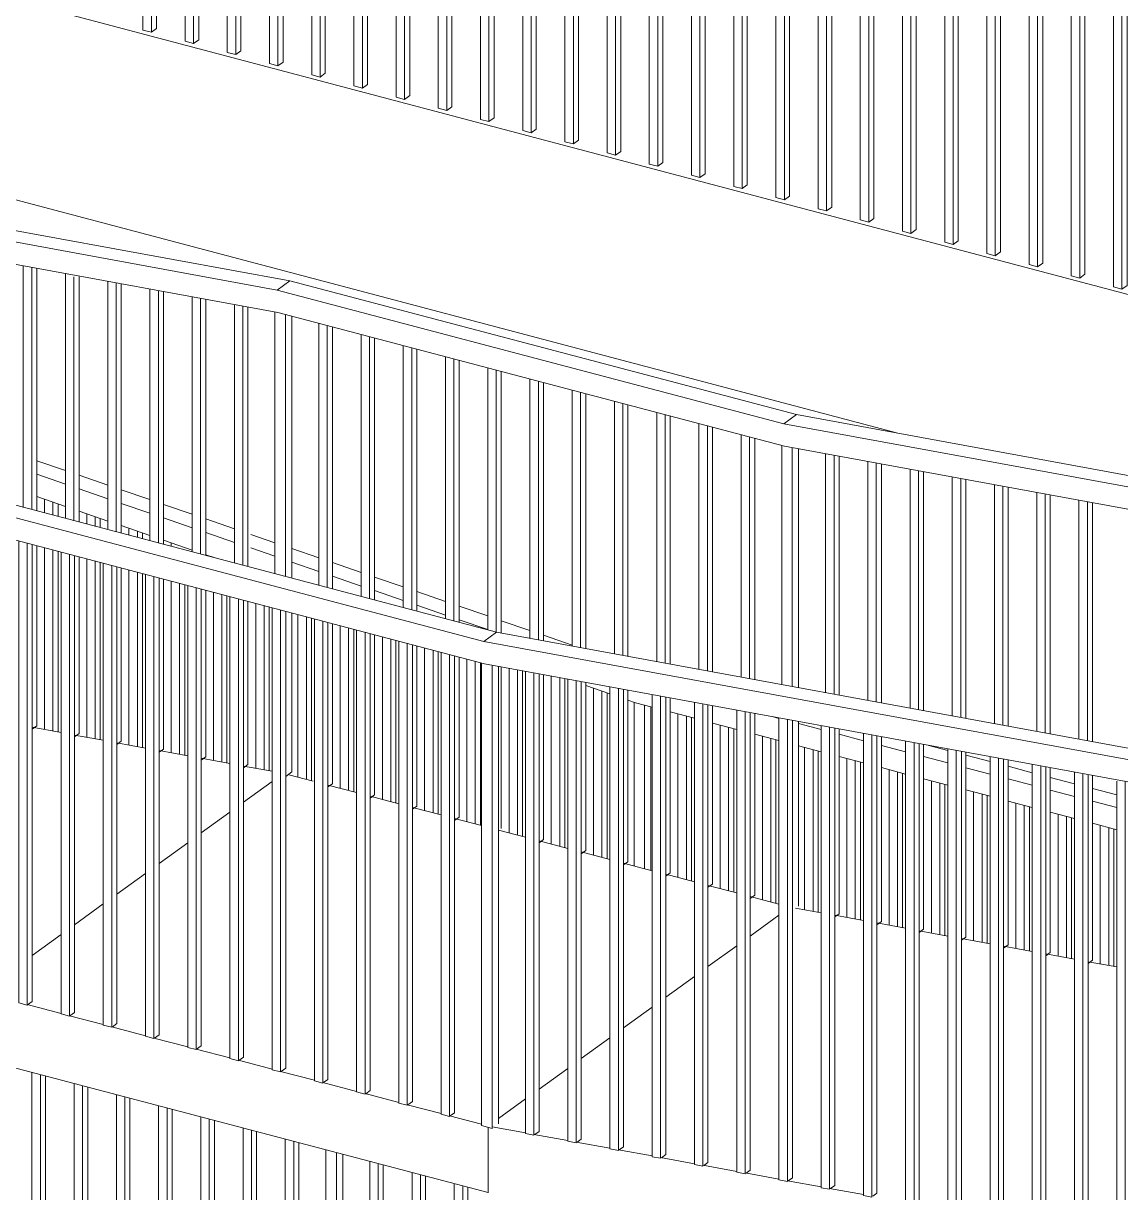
# Model space of a CAD drawing. Header units: metres. Extents: x 40 to 358, y -13 to 19.
# Drawn here: x 75.539 to 77.764, y -0.809 to 1.562 of the extents above; entities that cross this region are included whole.
import ezdxf

# ---------------------------------------------------------------- set-up
doc = ezdxf.new("R2010")
doc.units = ezdxf.units.M
for name, color, linetype, lineweight in [('A-BRND', 11, 'Continuous', 5), ('A-PISO', 51, 'Continuous', 9), ('A-PISO-RAMP', 51, 'Continuous', 5)]:
    doc.layers.add(name, color=color, linetype=linetype, lineweight=lineweight)

# ---------------------------------------------------------------- blocks, each defined once
blk = doc.blocks.new('Railing - 20-V79-Axonometria')
at = {"layer": 'A-BRND'}
for p, q in [((65.7714, 4.1982), (65.7714, 5.1348)), ((65.7885, 5.1302), (65.7885, 4.1937)), ((65.7989, 4.2012), (65.7989, 5.1275)), ((65.7714, 4.1982), (65.7885, 4.1937)), ((65.7885, 4.1937), (65.7989, 4.2012))]:
    blk.add_line(p, q, dxfattribs=at)
blk = doc.blocks.new('Railing - Railing-1126174-Axonometria')
for p in [(10.0103, -2.6497), (10.0959, -2.6723), (10.1814, -2.695), (10.267, -2.7176), (10.3526, -2.7403), (10.4381, -2.7629), (10.5237, -2.7856), (10.6092, -2.8082), (10.6948, -2.8308), (10.7804, -2.8535), (10.8659, -2.8761), (10.9515, -2.8988), (11.037, -2.9214), (11.1226, -2.9441), (11.2081, -2.9667), (11.2937, -2.9894), (11.3793, -3.012), (11.4648, -3.0347), (11.5504, -3.0573), (11.6359, -3.08), (11.7215, -3.1026), (11.8071, -3.1253), (11.8926, -3.1479), (11.9782, -3.1705)]:
    blk.add_blockref('Railing - 20-V79-Axonometria', p)
blk = doc.blocks.new('Ramp - Ramp-1224626-Axonometria')
at = {"layer": 'A-PISO-RAMP'}
for p, q in [((75.6156, 0.1242), (75.5574, 0.1348)), ((75.7012, 0.1085), (75.643, 0.1191)), ((75.7868, 0.0928), (75.7287, 0.1034)), ((75.8724, 0.077), (75.8143, 0.0877)), ((75.9581, 0.0613), (75.8999, 0.072)), ((76.0437, 0.0456), (75.9855, 0.0563)), ((75.9855, -0.0172), (76.0437, 0.0249)), ((76.0437, 0.0249), (75.9855, -0.0172)), ((76.1271, 0.0254), (76.0772, 0.0386)), ((76.2149, 0.0023), (76.1568, 0.0176)), ((76.3006, -0.0203), (76.2424, -0.005)), ((75.8999, -0.0793), (75.9581, -0.0372)), ((75.9581, -0.0372), (75.8999, -0.0793)), ((76.3862, -0.0429), (76.328, -0.0276)), ((76.4684, -0.0646), (76.4136, -0.0502)), ((76.5574, -0.0881), (76.5027, -0.0737)), ((75.8143, -0.1414), (75.8724, -0.0992)), ((75.8724, -0.0992), (75.8143, -0.1414)), ((76.6431, -0.1107), (76.5849, -0.0954)), ((76.7287, -0.1333), (76.6705, -0.118)), ((76.8143, -0.1559), (76.7561, -0.1406)), ((75.7287, -0.2035), (75.7868, -0.1613)), ((75.7868, -0.1613), (75.7287, -0.2035)), ((76.8999, -0.1785), (76.8418, -0.1632)), ((76.9856, -0.2011), (76.9274, -0.1858)), ((77.0712, -0.2237), (77.013, -0.2084)), ((75.643, -0.2656), (75.7012, -0.2234)), ((75.7012, -0.2234), (75.643, -0.2656)), ((77.1568, -0.2413), (77.1047, -0.2317)), ((77.013, -0.2884), (77.0712, -0.2462)), ((77.0712, -0.2462), (77.013, -0.2884)), ((77.2424, -0.257), (77.1843, -0.2463)), ((77.3281, -0.2727), (77.2699, -0.262)), ((77.4137, -0.2884), (77.3555, -0.2777)), ((75.5574, -0.3277), (75.6156, -0.2855)), ((75.6156, -0.2855), (75.5574, -0.3277)), ((77.4993, -0.3041), (77.4411, -0.2934)), ((76.9274, -0.3505), (76.9856, -0.3083)), ((76.9856, -0.3083), (76.9274, -0.3505)), ((77.5849, -0.3198), (77.5268, -0.3091)), ((77.6706, -0.3355), (77.6124, -0.3248)), ((77.7562, -0.3512), (77.698, -0.3405)), ((76.8418, -0.4126), (76.8999, -0.3704)), ((76.8999, -0.3704), (76.8418, -0.4126)), ((75.5471, -0.4275), (75.6156, -0.4456)), ((75.6327, -0.4501), (75.7012, -0.4681)), ((76.7561, -0.4747), (76.8143, -0.4325)), ((76.8143, -0.4325), (76.7561, -0.4747)), ((75.7183, -0.4726), (75.7868, -0.4907)), ((75.8039, -0.4952), (75.8724, -0.5132)), ((76.6705, -0.5368), (76.7287, -0.4946)), ((76.7287, -0.4946), (76.6705, -0.5368)), ((75.8896, -0.5177), (75.9581, -0.5357)), ((76.4818, -0.8085), (75.4536, -0.5378)), ((75.9752, -0.5402), (76.0437, -0.5583)), ((76.0608, -0.5628), (76.1293, -0.5808)), ((76.5849, -0.5989), (76.6431, -0.5567)), ((76.6431, -0.5567), (76.5849, -0.5989)), ((76.1464, -0.5853), (76.2149, -0.6034)), ((76.2321, -0.6079), (76.3006, -0.6259)), ((76.3177, -0.6304), (76.3862, -0.6484)), ((76.5027, -0.6585), (76.5574, -0.6188)), ((76.5574, -0.6188), (76.5027, -0.6585)), ((76.4033, -0.6529), (76.4684, -0.6701)), ((76.4818, -0.6763), (76.4818, -0.8085)), ((76.4818, -0.8089), (76.4818, -0.6763)), ((76.4898, -0.6751), (76.5574, -0.6874)), ((76.5746, -0.6906), (76.6431, -0.7031)), ((76.6602, -0.7062), (76.7287, -0.7188)), ((76.7458, -0.7219), (76.8143, -0.7344)), ((76.8314, -0.7375), (76.8999, -0.7501)), ((76.9171, -0.7532), (76.9856, -0.7657)), ((77.0027, -0.7689), (77.0712, -0.7814)), ((77.0883, -0.7845), (77.1568, -0.797)), ((77.1739, -0.8002), (77.2424, -0.8127))]:
    blk.add_line(p, q, dxfattribs=at)
blk = doc.blocks.new('Railing - 20-V230-Axonometria')
at = {"layer": 'A-BRND'}
for p, q in [((77.7228, -0.3451), (77.7228, -0.0641)), ((77.7399, -0.3482), (77.7399, -0.0686)), ((77.7502, -0.3501), (77.7502, -0.0713))]:
    blk.add_line(p, q, dxfattribs=at)
blk = doc.blocks.new('Railing - 20-V231-Axonometria')
at = {"layer": 'A-BRND'}
for p, q in [((77.6371, -0.3294), (77.6371, -0.0415)), ((77.6543, -0.3325), (77.6543, -0.046)), ((77.6646, -0.3344), (77.6646, -0.0487))]:
    blk.add_line(p, q, dxfattribs=at)
blk = doc.blocks.new('Railing - 20-V232-Axonometria')
at = {"layer": 'A-BRND'}
for p, q in [((77.5515, -0.3137), (77.5515, -0.0189)), ((77.5686, -0.3168), (77.5686, -0.0234)), ((77.579, -0.3187), (77.579, -0.0261))]:
    blk.add_line(p, q, dxfattribs=at)
blk = doc.blocks.new('Railing - 20-V233-Axonometria')
at = {"layer": 'A-BRND'}
for p, q in [((77.4659, -0.298), (77.4659, 0.0037)), ((77.483, -0.3011), (77.483, -0.0008)), ((77.4934, -0.303), (77.4934, -0.0035))]:
    blk.add_line(p, q, dxfattribs=at)
blk = doc.blocks.new('Railing - 20-V234-Axonometria')
at = {"layer": 'A-BRND'}
for p, q in [((77.3803, -0.2823), (77.3803, 0.0254)), ((77.3974, -0.2854), (77.3974, 0.0218)), ((77.4077, -0.2873), (77.4077, 0.0191))]:
    blk.add_line(p, q, dxfattribs=at)
blk = doc.blocks.new('Railing - 20-V235-Axonometria')
at = {"layer": 'A-BRND'}
for p, q in [((77.2946, -0.2665), (77.2946, 0.0489)), ((77.3118, -0.2697), (77.3118, 0.0444)), ((77.3221, -0.2716), (77.3221, 0.0417))]:
    blk.add_line(p, q, dxfattribs=at)
blk = doc.blocks.new('Railing - 20-V236-Axonometria')
at = {"layer": 'A-BRND'}
for p, q in [((77.209, -0.2508), (77.209, 0.0715)), ((77.2261, -0.254), (77.2261, 0.067)), ((77.2365, -0.2559), (77.2365, 0.0643))]:
    blk.add_line(p, q, dxfattribs=at)
blk = doc.blocks.new('Railing - 20-V237-Axonometria')
at = {"layer": 'A-BRND'}
for p, q in [((77.1234, -0.2351), (77.1234, 0.0941)), ((77.1405, -0.2383), (77.1405, 0.0896)), ((77.1509, -0.2402), (77.1509, 0.0869))]:
    blk.add_line(p, q, dxfattribs=at)
blk = doc.blocks.new('Railing - 20-V238-Axonometria')
at = {"layer": 'A-BRND'}
for p, q in [((77.0378, -0.2149), (77.0378, 0.1167)), ((77.0549, -0.2194), (77.0549, 0.1122)), ((77.0652, -0.2221), (77.0652, 0.1095))]:
    blk.add_line(p, q, dxfattribs=at)
blk = doc.blocks.new('Railing - 20-V239-Axonometria')
at = {"layer": 'A-BRND'}
for p, q in [((76.9521, -0.1923), (76.9521, 0.1393)), ((76.9693, -0.1968), (76.9693, 0.1348)), ((76.9796, -0.1995), (76.9796, 0.1321))]:
    blk.add_line(p, q, dxfattribs=at)
blk = doc.blocks.new('Railing - 20-V240-Axonometria')
at = {"layer": 'A-BRND'}
for p, q in [((76.8665, -0.1697), (76.8665, 0.1619)), ((76.8836, -0.1742), (76.8836, 0.1574)), ((76.894, -0.1769), (76.894, 0.1547))]:
    blk.add_line(p, q, dxfattribs=at)
blk = doc.blocks.new('Railing - 20-V241-Axonometria')
at = {"layer": 'A-BRND'}
for p, q in [((76.6953, -0.1245), (76.6953, 0.2139)), ((76.7124, -0.129), (76.7124, 0.208)), ((76.7227, -0.1317), (76.7227, 0.2045))]:
    blk.add_line(p, q, dxfattribs=at)
blk = doc.blocks.new('Railing - 20-V242-Axonometria')
at = {"layer": 'A-BRND'}
for p, q in [((76.6096, -0.1019), (76.6096, 0.2386)), ((76.6268, -0.1064), (76.6268, 0.2355)), ((76.6371, -0.1091), (76.6371, 0.2336))]:
    blk.add_line(p, q, dxfattribs=at)
blk = doc.blocks.new('Railing - 20-V243-Axonometria')
at = {"layer": 'A-BRND'}
for p, q in [((76.524, -0.0793), (76.524, 0.2543)), ((76.5411, -0.0838), (76.5411, 0.2512)), ((76.5515, -0.0866), (76.5515, 0.2493))]:
    blk.add_line(p, q, dxfattribs=at)
blk = doc.blocks.new('Railing - 20-V244-Axonometria')
at = {"layer": 'A-BRND'}
for p, q in [((76.4384, -0.0567), (76.4384, 0.2729)), ((76.4555, -0.0612), (76.4555, 0.2684)), ((76.4659, -0.064), (76.4659, 0.2657))]:
    blk.add_line(p, q, dxfattribs=at)
blk = doc.blocks.new('Railing - 20-V245-Axonometria')
at = {"layer": 'A-BRND'}
for p, q in [((76.3528, -0.0341), (76.3528, 0.2955)), ((76.3699, -0.0386), (76.3699, 0.291)), ((76.3802, -0.0414), (76.3802, 0.2883))]:
    blk.add_line(p, q, dxfattribs=at)
blk = doc.blocks.new('Railing - 20-V246-Axonometria')
at = {"layer": 'A-BRND'}
for p, q in [((76.2671, -0.0115), (76.2671, 0.3181)), ((76.2843, -0.016), (76.2843, 0.3136)), ((76.2946, -0.0188), (76.2946, 0.3109))]:
    blk.add_line(p, q, dxfattribs=at)
blk = doc.blocks.new('Railing - 20-V247-Axonometria')
at = {"layer": 'A-BRND'}
for p, q in [((76.1815, 0.0111), (76.1815, 0.3407)), ((76.1986, 0.0066), (76.1986, 0.3362)), ((76.209, 0.0038), (76.209, 0.3335))]:
    blk.add_line(p, q, dxfattribs=at)
blk = doc.blocks.new('Railing - 20-V248-Axonometria')
at = {"layer": 'A-BRND'}
for p, q in [((76.0959, 0.0337), (76.0959, 0.3633)), ((76.113, 0.0292), (76.113, 0.3588)), ((76.1234, 0.0264), (76.1234, 0.3561))]:
    blk.add_line(p, q, dxfattribs=at)
blk = doc.blocks.new('Railing - 20-V249-Axonometria')
at = {"layer": 'A-BRND'}
for p, q in [((76.0103, 0.0518), (76.0103, 0.3859)), ((76.0274, 0.0486), (76.0274, 0.3814)), ((76.0377, 0.0467), (76.0377, 0.3787))]:
    blk.add_line(p, q, dxfattribs=at)
blk = doc.blocks.new('Railing - 20-V250-Axonometria')
at = {"layer": 'A-BRND'}
for p, q in [((75.9246, 0.0675), (75.9246, 0.4085)), ((75.9418, 0.0643), (75.9418, 0.404)), ((75.9521, 0.0624), (75.9521, 0.4013))]:
    blk.add_line(p, q, dxfattribs=at)
blk = doc.blocks.new('Railing - 20-V251-Axonometria')
at = {"layer": 'A-BRND'}
for p, q in [((75.839, 0.5016), (75.839, 0.5088)), ((75.839, 0.0832), (75.839, 0.4311)), ((75.8561, 0.08), (75.8561, 0.4266)), ((75.8665, 0.0781), (75.8665, 0.4239))]:
    blk.add_line(p, q, dxfattribs=at)
blk = doc.blocks.new('Railing - 20-V252-Axonometria')
at = {"layer": 'A-BRND'}
for p, q in [((75.7534, 0.5242), (75.7534, 0.537)), ((75.7705, 0.5197), (75.7705, 0.5324)), ((75.7809, 0.517), (75.7809, 0.5288)), ((75.7534, 0.0989), (75.7534, 0.4537)), ((75.7705, 0.0957), (75.7705, 0.4492)), ((75.7809, 0.0939), (75.7809, 0.4465))]:
    blk.add_line(p, q, dxfattribs=at)
blk = doc.blocks.new('Railing - 20-V253-Axonometria')
at = {"layer": 'A-BRND'}
for p, q in [((75.6678, 0.5468), (75.6678, 0.5678)), ((75.6849, 0.5423), (75.6849, 0.5619)), ((75.6952, 0.5396), (75.6952, 0.5583)), ((75.6678, 0.1146), (75.6678, 0.4763)), ((75.6849, 0.1115), (75.6849, 0.4718)), ((75.6952, 0.1096), (75.6952, 0.4691))]:
    blk.add_line(p, q, dxfattribs=at)
blk = doc.blocks.new('Railing - 20-V254-Axonometria')
at = {"layer": 'A-BRND'}
for p, q in [((75.5821, 0.5694), (75.5821, 0.5973)), ((75.5993, 0.5649), (75.5993, 0.5914)), ((75.6096, 0.5622), (75.6096, 0.5878)), ((75.5821, 0.1303), (75.5821, 0.4989)), ((75.5993, 0.1272), (75.5993, 0.4944)), ((75.6096, 0.1253), (75.6096, 0.4917))]:
    blk.add_line(p, q, dxfattribs=at)
blk = doc.blocks.new('Railing - 20-V389-Axonometria')
at = {"layer": 'A-BRND'}
for p, q in [((75.5299, -0.4238), (75.5299, 0.5127)), ((75.5471, 0.5082), (75.5471, -0.4284)), ((75.5574, -0.4209), (75.5574, 0.5054)), ((75.5299, -0.4238), (75.5471, -0.4284)), ((75.5479, -0.4278), (75.5574, -0.4209))]:
    blk.add_line(p, q, dxfattribs=at)
blk = doc.blocks.new('Railing - 20-V390-Axonometria')
at = {"layer": 'A-BRND'}
for p, q in [((75.6156, -0.4464), (75.6156, 0.4901)), ((75.6327, 0.4856), (75.6327, -0.4509)), ((75.643, -0.4435), (75.643, 0.4829)), ((75.6156, -0.4464), (75.6327, -0.4509)), ((75.6336, -0.4503), (75.643, -0.4435))]:
    blk.add_line(p, q, dxfattribs=at)
blk = doc.blocks.new('Railing - 20-V391-Axonometria')
at = {"layer": 'A-BRND'}
for p, q in [((75.7012, -0.469), (75.7012, 0.4675)), ((75.7183, 0.463), (75.7183, -0.4735)), ((75.7287, -0.4661), (75.7287, 0.4603)), ((75.7012, -0.469), (75.7183, -0.4735)), ((75.7193, -0.4729), (75.7287, -0.4661))]:
    blk.add_line(p, q, dxfattribs=at)
blk = doc.blocks.new('Railing - 20-V392-Axonometria')
at = {"layer": 'A-BRND'}
for p, q in [((75.7868, -0.4916), (75.7868, 0.4449)), ((75.8039, 0.4404), (75.8039, -0.4961)), ((75.8143, -0.4887), (75.8143, 0.4377)), ((75.7868, -0.4916), (75.8039, -0.4961)), ((75.8049, -0.4954), (75.8143, -0.4887))]:
    blk.add_line(p, q, dxfattribs=at)
blk = doc.blocks.new('Railing - 20-V393-Axonometria')
at = {"layer": 'A-BRND'}
for p, q in [((75.8724, -0.5142), (75.8724, 0.4223)), ((75.8896, 0.4178), (75.8896, -0.5187)), ((75.8999, -0.5113), (75.8999, 0.4151)), ((75.8724, -0.5142), (75.8896, -0.5187)), ((75.8906, -0.518), (75.8999, -0.5113))]:
    blk.add_line(p, q, dxfattribs=at)
blk = doc.blocks.new('Railing - 20-V394-Axonometria')
at = {"layer": 'A-BRND'}
for p, q in [((75.9581, -0.5368), (75.9581, 0.3997)), ((75.9752, 0.3952), (75.9752, -0.5413)), ((75.9855, -0.5339), (75.9855, 0.3925)), ((75.9581, -0.5368), (75.9752, -0.5413)), ((75.9763, -0.5405), (75.9855, -0.5339))]:
    blk.add_line(p, q, dxfattribs=at)
blk = doc.blocks.new('Railing - 20-V395-Axonometria')
at = {"layer": 'A-BRND'}
for p, q in [((76.0437, -0.5594), (76.0437, 0.3771)), ((76.0608, 0.3726), (76.0608, -0.5639)), ((76.0712, -0.5565), (76.0712, 0.3699)), ((76.0437, -0.5594), (76.0608, -0.5639)), ((76.062, -0.5631), (76.0712, -0.5565))]:
    blk.add_line(p, q, dxfattribs=at)
blk = doc.blocks.new('Railing - 20-V396-Axonometria')
at = {"layer": 'A-BRND'}
for p, q in [((76.1293, -0.582), (76.1293, 0.3545)), ((76.1464, 0.35), (76.1464, -0.5865)), ((76.1568, -0.579), (76.1568, 0.3473)), ((76.1293, -0.582), (76.1464, -0.5865)), ((76.1477, -0.5856), (76.1568, -0.579))]:
    blk.add_line(p, q, dxfattribs=at)
blk = doc.blocks.new('Railing - 20-V397-Axonometria')
at = {"layer": 'A-BRND'}
for p, q in [((76.2149, -0.6046), (76.2149, 0.3319)), ((76.2321, 0.3274), (76.2321, -0.6091)), ((76.2424, -0.6016), (76.2424, 0.3247)), ((76.2149, -0.6046), (76.2321, -0.6091)), ((76.2334, -0.6082), (76.2424, -0.6016))]:
    blk.add_line(p, q, dxfattribs=at)
blk = doc.blocks.new('Railing - 20-V398-Axonometria')
at = {"layer": 'A-BRND'}
for p, q in [((76.3006, -0.6272), (76.3006, 0.3093)), ((76.3177, 0.3048), (76.3177, -0.6317)), ((76.328, -0.6242), (76.328, 0.3021)), ((76.3006, -0.6272), (76.3177, -0.6317)), ((76.319, -0.6308), (76.328, -0.6242))]:
    blk.add_line(p, q, dxfattribs=at)
blk = doc.blocks.new('Railing - 20-V399-Axonometria')
at = {"layer": 'A-BRND'}
for p, q in [((76.3862, -0.6498), (76.3862, 0.2867)), ((76.4033, 0.2822), (76.4033, -0.6543)), ((76.4136, -0.6468), (76.4136, 0.2795)), ((76.3862, -0.6498), (76.4033, -0.6543)), ((76.4047, -0.6533), (76.4136, -0.6468))]:
    blk.add_line(p, q, dxfattribs=at)
blk = doc.blocks.new('Railing - 20-V400-Axonometria')
at = {"layer": 'A-BRND'}
for p, q in [((76.5574, -0.6888), (76.5574, 0.2482)), ((76.5746, 0.2451), (76.5746, -0.692)), ((76.5849, -0.6845), (76.5849, 0.2432)), ((76.5761, -0.6908), (76.5849, -0.6845)), ((76.5574, -0.6888), (76.5746, -0.692))]:
    blk.add_line(p, q, dxfattribs=at)
blk = doc.blocks.new('Railing - 20-V401-Axonometria')
at = {"layer": 'A-BRND'}
for p, q in [((76.6431, -0.7045), (76.6431, 0.2325)), ((76.6602, 0.2294), (76.6602, -0.7077)), ((76.6705, -0.7002), (76.6705, 0.2275)), ((76.6431, -0.7045), (76.6602, -0.7077)), ((76.6618, -0.7065), (76.6705, -0.7002))]:
    blk.add_line(p, q, dxfattribs=at)
blk = doc.blocks.new('Railing - 20-V402-Axonometria')
at = {"layer": 'A-BRND'}
for p, q in [((76.7287, -0.7202), (76.7287, 0.2168)), ((76.7458, 0.2136), (76.7458, -0.7234)), ((76.7561, -0.7159), (76.7561, 0.2117)), ((76.7287, -0.7202), (76.7458, -0.7234)), ((76.7475, -0.7222), (76.7561, -0.7159))]:
    blk.add_line(p, q, dxfattribs=at)
blk = doc.blocks.new('Railing - 20-V403-Axonometria')
at = {"layer": 'A-BRND'}
for p, q in [((76.8143, -0.7359), (76.8143, 0.2011)), ((76.8314, 0.1979), (76.8314, -0.7391)), ((76.8418, -0.7316), (76.8418, 0.196)), ((76.8331, -0.7379), (76.8418, -0.7316)), ((76.8143, -0.7359), (76.8314, -0.7391))]:
    blk.add_line(p, q, dxfattribs=at)
blk = doc.blocks.new('Railing - 20-V404-Axonometria')
at = {"layer": 'A-BRND'}
for p, q in [((76.8999, -0.7517), (76.8999, 0.1854)), ((76.9171, 0.1822), (76.9171, -0.7548)), ((76.9274, -0.7473), (76.9274, 0.1803)), ((76.8999, -0.7517), (76.9171, -0.7548)), ((76.9188, -0.7535), (76.9274, -0.7473))]:
    blk.add_line(p, q, dxfattribs=at)
blk = doc.blocks.new('Railing - 20-V405-Axonometria')
at = {"layer": 'A-BRND'}
for p, q in [((76.9856, -0.7674), (76.9856, 0.1697)), ((77.0027, 0.1665), (77.0027, -0.7705)), ((77.013, -0.763), (77.013, 0.1646)), ((76.9856, -0.7674), (77.0027, -0.7705)), ((77.0045, -0.7692), (77.013, -0.763))]:
    blk.add_line(p, q, dxfattribs=at)
blk = doc.blocks.new('Railing - 20-V406-Axonometria')
at = {"layer": 'A-BRND'}
for p, q in [((77.0712, -0.7831), (77.0712, 0.1539)), ((77.0883, 0.1508), (77.0883, -0.7862)), ((77.0986, -0.7787), (77.0986, 0.1489)), ((77.0902, -0.7849), (77.0986, -0.7787)), ((77.0712, -0.7831), (77.0883, -0.7862))]:
    blk.add_line(p, q, dxfattribs=at)
blk = doc.blocks.new('Railing - 20-V407-Axonometria')
at = {"layer": 'A-BRND'}
for p, q in [((77.1568, -0.7988), (77.1568, 0.1382)), ((77.1739, 0.1351), (77.1739, -0.8019)), ((77.1843, -0.7944), (77.1843, 0.1332)), ((77.1568, -0.7988), (77.1739, -0.8019)), ((77.1759, -0.8005), (77.1843, -0.7944))]:
    blk.add_line(p, q, dxfattribs=at)
blk = doc.blocks.new('Railing - 20-V408-Axonometria')
at = {"layer": 'A-BRND'}
for p, q in [((77.2424, -0.8145), (77.2424, 0.1225)), ((77.2596, 0.1194), (77.2596, -0.8176)), ((77.2699, -0.8101), (77.2699, 0.1175)), ((77.2424, -0.8145), (77.2596, -0.8176)), ((77.2616, -0.8162), (77.2699, -0.8101))]:
    blk.add_line(p, q, dxfattribs=at)
blk = doc.blocks.new('Railing - 20-V409-Axonometria')
at = {"layer": 'A-BRND'}
for p, q in [((77.3281, -0.8302), (77.3281, 0.1068)), ((77.3452, 0.1037), (77.3452, -0.8333)), ((77.3555, -0.8259), (77.3555, 0.1018)), ((77.3473, -0.8319), (77.3555, -0.8259)), ((77.3281, -0.8302), (77.3452, -0.8333))]:
    blk.add_line(p, q, dxfattribs=at)
blk = doc.blocks.new('Railing - 20-V410-Axonometria')
at = {"layer": 'A-BRND'}
for p, q in [((77.4137, -0.8459), (77.4137, 0.0911)), ((77.4308, 0.088), (77.4308, -0.8491)), ((77.4411, -0.8416), (77.4411, 0.0861)), ((77.4137, -0.8459), (77.4308, -0.8491)), ((77.4329, -0.8475), (77.4411, -0.8416))]:
    blk.add_line(p, q, dxfattribs=at)
blk = doc.blocks.new('Railing - 20-V411-Axonometria')
at = {"layer": 'A-BRND'}
for p, q in [((77.4993, -0.8616), (77.4993, 0.0754)), ((77.5164, 0.0722), (77.5164, -0.8648)), ((77.5268, -0.8573), (77.5268, 0.0704)), ((77.4993, -0.8616), (77.5164, -0.8648)), ((77.5186, -0.8632), (77.5268, -0.8573))]:
    blk.add_line(p, q, dxfattribs=at)
blk = doc.blocks.new('Railing - 20-V412-Axonometria')
at = {"layer": 'A-BRND'}
for p, q in [((77.5849, -0.8773), (77.5849, 0.0597)), ((77.6021, 0.0565), (77.6021, -0.8805)), ((77.6124, -0.873), (77.6124, 0.0546)), ((77.6043, -0.8789), (77.6124, -0.873)), ((77.5849, -0.8773), (77.6021, -0.8805))]:
    blk.add_line(p, q, dxfattribs=at)
blk = doc.blocks.new('Railing - 20-V413-Axonometria')
at = {"layer": 'A-BRND'}
for p, q in [((77.6706, -0.893), (77.6706, 0.044)), ((77.6877, 0.0408), (77.6877, -0.8962)), ((77.698, -0.8887), (77.698, 0.0389)), ((77.6706, -0.893), (77.6877, -0.8962)), ((77.69, -0.8945), (77.698, -0.8887))]:
    blk.add_line(p, q, dxfattribs=at)
blk = doc.blocks.new('Railing - 20-V414-Axonometria')
at = {"layer": 'A-BRND'}
for p, q in [((77.7562, -0.9088), (77.7562, 0.0254)), ((77.7733, 0.0251), (77.7733, -0.9119)), ((77.7836, -0.9044), (77.7836, 0.0232)), ((77.7562, -0.9088), (77.7733, -0.9119)), ((77.7757, -0.9102), (77.7836, -0.9044))]:
    blk.add_line(p, q, dxfattribs=at)
blk = doc.blocks.new('Railing - 25-1748294-Axonometria')
at = {"layer": 'A-BRND'}
for p, q in [((76.7775, -0.1462), (76.7775, 0.1856)), ((76.7989, -0.1518), (76.7989, 0.1798)), ((76.8118, -0.1553), (76.8118, 0.1764))]:
    blk.add_line(p, q, dxfattribs=at)
blk = doc.blocks.new('Railing - 25-V462-Axonometria')
at = {"layer": 'A-BRND'}
for p, q in [((76.4684, -0.6728), (76.4684, 0.265)), ((76.4898, 0.2606), (76.4898, -0.6784)), ((76.5027, -0.6691), (76.5027, 0.2582)), ((76.4684, -0.6728), (76.4898, -0.6784))]:
    blk.add_line(p, q, dxfattribs=at)
blk = doc.blocks.new('Railing - Railing-1745435-Axonometria')
for name in ['Railing - 20-V254-Axonometria', 'Railing - 20-V253-Axonometria', 'Railing - 20-V252-Axonometria', 'Railing - 20-V389-Axonometria', 'Railing - 20-V251-Axonometria', 'Railing - 20-V390-Axonometria', 'Railing - 20-V391-Axonometria', 'Railing - 20-V392-Axonometria', 'Railing - 20-V393-Axonometria', 'Railing - 20-V250-Axonometria', 'Railing - 20-V394-Axonometria', 'Railing - 20-V249-Axonometria', 'Railing - 20-V395-Axonometria', 'Railing - 20-V248-Axonometria', 'Railing - 20-V396-Axonometria', 'Railing - 20-V247-Axonometria', 'Railing - 20-V397-Axonometria', 'Railing - 20-V246-Axonometria', 'Railing - 20-V398-Axonometria', 'Railing - 20-V245-Axonometria', 'Railing - 20-V399-Axonometria', 'Railing - 20-V244-Axonometria', 'Railing - 25-V462-Axonometria', 'Railing - 20-V243-Axonometria', 'Railing - 20-V400-Axonometria', 'Railing - 20-V242-Axonometria', 'Railing - 20-V401-Axonometria', 'Railing - 20-V241-Axonometria', 'Railing - 20-V402-Axonometria', 'Railing - 20-V403-Axonometria', 'Railing - 25-1748294-Axonometria', 'Railing - 20-V404-Axonometria', 'Railing - 20-V405-Axonometria', 'Railing - 20-V240-Axonometria', 'Railing - 20-V406-Axonometria', 'Railing - 20-V239-Axonometria', 'Railing - 20-V407-Axonometria', 'Railing - 20-V408-Axonometria', 'Railing - 20-V238-Axonometria', 'Railing - 20-V409-Axonometria', 'Railing - 20-V237-Axonometria', 'Railing - 20-V236-Axonometria', 'Railing - 20-V410-Axonometria', 'Railing - 20-V411-Axonometria', 'Railing - 20-V235-Axonometria', 'Railing - 20-V412-Axonometria', 'Railing - 20-V234-Axonometria', 'Railing - 20-V413-Axonometria', 'Railing - 20-V414-Axonometria', 'Railing - 20-V233-Axonometria', 'Railing - 20-V232-Axonometria', 'Railing - 20-V231-Axonometria', 'Railing - 20-V230-Axonometria']:
    blk.add_blockref(name, (0, 0))
blk = doc.blocks.new('Top Rail Type - Top Rail_Internal_-1746581-Axonometria')
at = {"layer": 'A-BRND'}
for p, q in [((75.5664, 0.6754), (75.6246, 0.6554)), ((75.6246, 0.6277), (75.5664, 0.6478)), ((75.6521, 0.6459), (75.7102, 0.6259)), ((75.7102, 0.5982), (75.6521, 0.6183)), ((75.471, 0.5988), (76.4985, 0.3276)), ((75.5664, 0.6027), (75.6246, 0.5826)), ((75.7377, 0.6164), (75.7959, 0.5964)), ((76.4726, 0.3089), (75.4451, 0.58)), ((75.6521, 0.5732), (75.7102, 0.5531)), ((75.7959, 0.5688), (75.7377, 0.5888)), ((75.8233, 0.5869), (75.8815, 0.5669)), ((75.8815, 0.5393), (75.8233, 0.5593)), ((75.9089, 0.5574), (75.9671, 0.5374)), ((76.4743, 0.2635), (75.4468, 0.5346)), ((75.7377, 0.5437), (75.7959, 0.5237)), ((75.9671, 0.5098), (75.9089, 0.5298)), ((76.0002, 0.526), (76.0493, 0.5091)), ((75.8233, 0.5142), (75.8815, 0.4942)), ((76.0493, 0.4815), (76.0002, 0.4984)), ((75.9089, 0.4847), (75.9281, 0.4781)), ((76.0836, 0.4973), (76.1384, 0.4784)), ((76.1384, 0.4508), (76.0836, 0.4697)), ((76.1658, 0.469), (76.224, 0.4489)), ((76.224, 0.4213), (76.1658, 0.4413)), ((76.2514, 0.4395), (76.3096, 0.4195)), ((76.3096, 0.3918), (76.2514, 0.4119)), ((76.3371, 0.41), (76.3952, 0.39)), ((76.3952, 0.3623), (76.3371, 0.3824)), ((76.4227, 0.3805), (76.4809, 0.3605)), ((76.4809, 0.3329), (76.4227, 0.3529)), ((76.5083, 0.351), (76.5665, 0.331)), ((76.4985, 0.3276), (76.4726, 0.3089)), ((80.2349, -0.3814), (76.4726, 0.3089)), ((76.4985, 0.3276), (80.2893, -0.3679)), ((76.5939, 0.3215), (76.6521, 0.3015)), ((80.1304, -0.4074), (76.4743, 0.2635)), ((76.6796, 0.2193), (76.7287, 0.2024)), ((76.7652, 0.1898), (76.7801, 0.1847)), ((76.7801, 0.1847), (76.8143, 0.1757)), ((76.8508, 0.166), (76.8999, 0.1531)), ((76.9365, 0.1434), (76.9856, 0.1305)), ((77.0712, 0.1528), (77.0576, 0.1564)), ((77.1568, 0.1302), (77.1111, 0.1423)), ((77.0221, 0.1208), (77.0712, 0.1079)), ((77.2424, 0.1076), (77.1933, 0.1206)), ((77.1111, 0.0973), (77.1568, 0.0853)), ((77.3281, 0.0851), (77.279, 0.098)), ((77.3751, 0.0982), (77.4137, 0.088)), ((77.1933, 0.0757), (77.2424, 0.0627)), ((77.4137, 0.0625), (77.3646, 0.0754)), ((77.4502, 0.0784), (77.4993, 0.0654)), ((77.279, 0.0531), (77.3281, 0.0401)), ((77.4993, 0.0399), (77.4502, 0.0528)), ((77.5358, 0.0558), (77.5849, 0.0428)), ((77.3646, 0.0305), (77.4137, 0.0175)), ((77.5849, 0.0173), (77.5358, 0.0302)), ((77.6215, 0.0332), (77.6706, 0.0202)), ((77.4502, 0.0079), (77.4993, -0.0051)), ((77.6706, -0.0053), (77.6215, 0.0076)), ((77.7071, 0.0106), (77.7562, -0.0024)), ((77.5358, -0.0147), (77.5849, -0.0277)), ((77.7562, -0.0279), (77.7071, -0.015)), ((77.6215, -0.0373), (77.6706, -0.0503)), ((77.7071, -0.0599), (77.7562, -0.0729))]:
    blk.add_line(p, q, dxfattribs=at)
blk = doc.blocks.new('Railing - 20-V520-Axonometria')
at = {"layer": 'A-BRND'}
for p, q in [((77.6796, 0.1109), (77.6796, 0.5952)), ((77.6968, 0.1077), (77.6968, 0.592)), ((77.7071, 0.1058), (77.7071, 0.5901)), ((77.7071, -0.3375), (77.7071, 0.0373)), ((77.698, -0.3441), (77.7071, -0.3375))]:
    blk.add_line(p, q, dxfattribs=at)
blk = doc.blocks.new('Railing - 20-V521-Axonometria')
at = {"layer": 'A-BRND'}
for p, q in [((77.594, 0.1266), (77.594, 0.6109)), ((77.6111, 0.1234), (77.6111, 0.6077)), ((77.6215, 0.1215), (77.6215, 0.6058)), ((77.6215, -0.3218), (77.6215, 0.053)), ((77.6124, -0.3284), (77.6215, -0.3218))]:
    blk.add_line(p, q, dxfattribs=at)
blk = doc.blocks.new('Railing - 20-V522-Axonometria')
at = {"layer": 'A-BRND'}
for p, q in [((77.5084, 0.1423), (77.5084, 0.6266)), ((77.5255, 0.1391), (77.5255, 0.6234)), ((77.5358, 0.1373), (77.5358, 0.6215)), ((77.5358, -0.3061), (77.5358, 0.0687)), ((77.5268, -0.3127), (77.5358, -0.3061))]:
    blk.add_line(p, q, dxfattribs=at)
blk = doc.blocks.new('Railing - 20-V523-Axonometria')
at = {"layer": 'A-BRND'}
for p, q in [((77.4227, 0.158), (77.4227, 0.6423)), ((77.4399, 0.1549), (77.4399, 0.6391)), ((77.4502, 0.153), (77.4502, 0.6372)), ((77.4502, -0.2904), (77.4502, 0.0844)), ((77.4411, -0.297), (77.4502, -0.2904))]:
    blk.add_line(p, q, dxfattribs=at)
blk = doc.blocks.new('Railing - 20-V524-Axonometria')
at = {"layer": 'A-BRND'}
for p, q in [((77.3371, 0.1737), (77.3371, 0.658)), ((77.3542, 0.1706), (77.3542, 0.6548)), ((77.3646, 0.1687), (77.3646, 0.653)), ((77.3646, -0.2747), (77.3646, 0.1001)), ((77.3555, -0.2812), (77.3646, -0.2747))]:
    blk.add_line(p, q, dxfattribs=at)
blk = doc.blocks.new('Railing - 20-V525-Axonometria')
at = {"layer": 'A-BRND'}
for p, q in [((77.2515, 0.1894), (77.2515, 0.6737)), ((77.2686, 0.1863), (77.2686, 0.6706)), ((77.279, 0.1844), (77.279, 0.6687)), ((77.279, -0.259), (77.279, 0.1158)), ((77.2699, -0.2655), (77.279, -0.259))]:
    blk.add_line(p, q, dxfattribs=at)
blk = doc.blocks.new('Railing - 20-V526-Axonometria')
at = {"layer": 'A-BRND'}
for p, q in [((77.1659, 0.2051), (77.1659, 0.6894)), ((77.183, 0.202), (77.183, 0.6863)), ((77.1933, 0.2001), (77.1933, 0.6844)), ((77.1933, -0.2433), (77.1933, 0.1315)), ((77.1843, -0.2498), (77.1933, -0.2433))]:
    blk.add_line(p, q, dxfattribs=at)
blk = doc.blocks.new('Railing - 20-V527-Axonometria')
at = {"layer": 'A-BRND'}
for p, q in [((76.9946, 0.2366), (76.9946, 0.7279)), ((77.0117, 0.2334), (77.0117, 0.7234)), ((77.0221, 0.2315), (77.0221, 0.7207)), ((77.0221, -0.2056), (77.0221, 0.163)), ((77.013, -0.2122), (77.0221, -0.2056))]:
    blk.add_line(p, q, dxfattribs=at)
blk = doc.blocks.new('Railing - 20-V528-Axonometria')
at = {"layer": 'A-BRND'}
for p, q in [((76.909, 0.2523), (76.909, 0.7505)), ((76.9261, 0.2491), (76.9261, 0.746)), ((76.9365, 0.2472), (76.9365, 0.7433)), ((76.9365, -0.183), (76.9365, 0.1787)), ((76.9274, -0.1896), (76.9365, -0.183))]:
    blk.add_line(p, q, dxfattribs=at)
blk = doc.blocks.new('Railing - 20-V529-Axonometria')
at = {"layer": 'A-BRND'}
for p, q in [((76.8234, 0.268), (76.8234, 0.7731)), ((76.8405, 0.2648), (76.8405, 0.7686)), ((76.8508, 0.2629), (76.8508, 0.7659)), ((76.8508, -0.1604), (76.8508, 0.1944)), ((76.8418, -0.167), (76.8508, -0.1604))]:
    blk.add_line(p, q, dxfattribs=at)
blk = doc.blocks.new('Railing - 20-V530-Axonometria')
at = {"layer": 'A-BRND'}
for p, q in [((76.7377, 0.2837), (76.7377, 0.7957)), ((76.7549, 0.2805), (76.7549, 0.7912)), ((76.7652, 0.2786), (76.7652, 0.7885)), ((76.7652, -0.1378), (76.7652, 0.2101)), ((76.7561, -0.1444), (76.7652, -0.1378))]:
    blk.add_line(p, q, dxfattribs=at)
blk = doc.blocks.new('Railing - 20-V531-Axonometria')
at = {"layer": 'A-BRND'}
for p, q in [((76.6521, 0.2994), (76.6521, 0.8183)), ((76.6692, 0.2963), (76.6692, 0.8138)), ((76.6796, 0.2944), (76.6796, 0.8111)), ((76.6796, -0.1152), (76.6796, 0.2258)), ((76.6705, -0.1218), (76.6796, -0.1152))]:
    blk.add_line(p, q, dxfattribs=at)
blk = doc.blocks.new('Railing - 20-V532-Axonometria')
at = {"layer": 'A-BRND'}
for p, q in [((76.5665, 0.3151), (76.5665, 0.8409)), ((76.5836, 0.312), (76.5836, 0.8364)), ((76.5939, 0.3101), (76.5939, 0.8337)), ((76.5939, -0.0927), (76.5939, 0.2415)), ((76.5849, -0.0992), (76.5939, -0.0927))]:
    blk.add_line(p, q, dxfattribs=at)
blk = doc.blocks.new('Railing - 20-V533-Axonometria')
at = {"layer": 'A-BRND'}
for p, q in [((76.4809, 0.3322), (76.4809, 0.8635)), ((76.498, 0.3272), (76.498, 0.859)), ((76.5083, 0.3258), (76.5083, 0.8563)), ((76.5083, -0.0701), (76.5083, 0.2572))]:
    blk.add_line(p, q, dxfattribs=at)
blk = doc.blocks.new('Railing - 20-V534-Axonometria')
at = {"layer": 'A-BRND'}
for p, q in [((76.3952, 0.3548), (76.3952, 0.8861)), ((76.4124, 0.3503), (76.4124, 0.8816)), ((76.4227, 0.3476), (76.4227, 0.8789)), ((76.4227, -0.0475), (76.4227, 0.2771)), ((76.4136, -0.054), (76.4227, -0.0475))]:
    blk.add_line(p, q, dxfattribs=at)
blk = doc.blocks.new('Railing - 20-V535-Axonometria')
at = {"layer": 'A-BRND'}
for p, q in [((76.3096, 0.3774), (76.3096, 0.9087)), ((76.3267, 0.3729), (76.3267, 0.9042)), ((76.3371, 0.3702), (76.3371, 0.9015)), ((76.3371, -0.0249), (76.3371, 0.2997)), ((76.328, -0.0314), (76.3371, -0.0249))]:
    blk.add_line(p, q, dxfattribs=at)
blk = doc.blocks.new('Railing - 20-V536-Axonometria')
at = {"layer": 'A-BRND'}
for p, q in [((76.224, 0.4), (76.224, 0.9313)), ((76.2411, 0.3955), (76.2411, 0.9268)), ((76.2514, 0.3928), (76.2514, 0.924)), ((76.2514, -0.0023), (76.2514, 0.3223)), ((76.2424, -0.0088), (76.2514, -0.0023))]:
    blk.add_line(p, q, dxfattribs=at)
blk = doc.blocks.new('Railing - 20-V537-Axonometria')
at = {"layer": 'A-BRND'}
for p, q in [((76.1384, 0.4226), (76.1384, 0.9539)), ((76.1555, 0.4181), (76.1555, 0.9494)), ((76.1658, 0.4154), (76.1658, 0.9466)), ((76.1658, 0.0203), (76.1658, 0.3449)), ((76.1568, 0.0138), (76.1658, 0.0203))]:
    blk.add_line(p, q, dxfattribs=at)
blk = doc.blocks.new('Railing - 20-V538-Axonometria')
at = {"layer": 'A-BRND'}
for p, q in [((75.9671, 0.4678), (75.9671, 0.992)), ((75.9842, 0.4633), (75.9842, 0.9889)), ((75.9946, 0.4606), (75.9946, 0.987)), ((75.9946, 0.0593), (75.9946, 0.3901)), ((75.9855, 0.0528), (75.9946, 0.0593))]:
    blk.add_line(p, q, dxfattribs=at)
blk = doc.blocks.new('Railing - 20-V539-Axonometria')
at = {"layer": 'A-BRND'}
for p, q in [((75.8815, 0.4904), (75.8815, 1.0077)), ((75.8986, 0.4859), (75.8986, 1.0046)), ((75.9089, 0.4832), (75.9089, 1.0027)), ((75.9089, 0.075), (75.9089, 0.4127)), ((75.8999, 0.0685), (75.9089, 0.075))]:
    blk.add_line(p, q, dxfattribs=at)
blk = doc.blocks.new('Railing - 20-V540-Axonometria')
at = {"layer": 'A-BRND'}
for p, q in [((75.7959, 0.513), (75.7959, 1.0234)), ((75.813, 0.5085), (75.813, 1.0203)), ((75.8233, 0.5058), (75.8233, 1.0184)), ((75.8233, 0.0908), (75.8233, 0.4353)), ((75.8143, 0.0842), (75.8233, 0.0908))]:
    blk.add_line(p, q, dxfattribs=at)
blk = doc.blocks.new('Railing - 20-V541-Axonometria')
at = {"layer": 'A-BRND'}
for p, q in [((75.7102, 0.537), (75.7102, 1.0391)), ((75.7274, 0.5311), (75.7274, 1.036)), ((75.7377, 0.5284), (75.7377, 1.0341)), ((75.7377, 0.1065), (75.7377, 0.4579)), ((75.7287, 0.0999), (75.7377, 0.1065))]:
    blk.add_line(p, q, dxfattribs=at)
blk = doc.blocks.new('Railing - 20-V542-Axonometria')
at = {"layer": 'A-BRND'}
for p, q in [((75.6246, 0.5582), (75.6246, 1.0548)), ((75.6417, 0.5537), (75.6417, 1.0485)), ((75.6521, 0.551), (75.6521, 1.0485)), ((75.6521, 0.1222), (75.6521, 0.4805)), ((75.643, 0.1156), (75.6521, 0.1222))]:
    blk.add_line(p, q, dxfattribs=at)
blk = doc.blocks.new('Railing - 20-V543-Axonometria')
at = {"layer": 'A-BRND'}
for p, q in [((75.539, 0.5808), (75.539, 1.0706)), ((75.5561, 0.5763), (75.5561, 1.0674)), ((75.5664, 0.5736), (75.5664, 1.0655)), ((75.5664, 0.1379), (75.5664, 0.5031)), ((75.5574, 0.1313), (75.5664, 0.1379))]:
    blk.add_line(p, q, dxfattribs=at)
blk = doc.blocks.new('Railing - 20-V718-Axonometria')
at = {"layer": 'A-BRND'}
for p, q in [((75.5567, -0.998), (75.5567, -0.565)), ((75.5738, -0.5695), (75.5738, -1.0039)), ((75.5841, -0.9965), (75.5841, -0.5722)), ((75.5567, -0.998), (75.5738, -1.0039)), ((75.5826, -0.9976), (75.5841, -0.9965))]:
    blk.add_line(p, q, dxfattribs=at)
blk = doc.blocks.new('Railing - 20-V719-Axonometria')
at = {"layer": 'A-BRND'}
for p, q in [((75.6423, -1.0275), (75.6423, -0.5875)), ((75.6594, -0.592), (75.6594, -1.0334)), ((75.6697, -1.0259), (75.6697, -0.5947)), ((75.6423, -1.0275), (75.6594, -1.0334))]:
    blk.add_line(p, q, dxfattribs=at)
blk = doc.blocks.new('Railing - 20-V720-Axonometria')
at = {"layer": 'A-BRND'}
for p, q in [((75.7279, -1.057), (75.7279, -0.61)), ((75.745, -0.6145), (75.745, -1.0629)), ((75.7554, -1.0554), (75.7554, -0.6173)), ((75.7279, -1.057), (75.745, -1.0629))]:
    blk.add_line(p, q, dxfattribs=at)
blk = doc.blocks.new('Railing - 20-V721-Axonometria')
at = {"layer": 'A-BRND'}
for p, q in [((75.8135, -1.0865), (75.8135, -0.6326)), ((75.8307, -0.6371), (75.8307, -1.0924)), ((75.841, -1.0849), (75.841, -0.6398)), ((75.8135, -1.0865), (75.8307, -1.0924))]:
    blk.add_line(p, q, dxfattribs=at)
blk = doc.blocks.new('Railing - 20-V722-Axonometria')
at = {"layer": 'A-BRND'}
for p, q in [((75.8992, -1.116), (75.8992, -0.6551)), ((75.9163, -0.6596), (75.9163, -1.1219)), ((75.9266, -1.1144), (75.9266, -0.6623)), ((75.8992, -1.116), (75.9163, -1.1219))]:
    blk.add_line(p, q, dxfattribs=at)
blk = doc.blocks.new('Railing - 20-V723-Axonometria')
at = {"layer": 'A-BRND'}
for p, q in [((75.9848, -1.1455), (75.9848, -0.6777)), ((76.0019, -0.6822), (76.0019, -1.1514)), ((76.0122, -1.1439), (76.0122, -0.6849)), ((75.9848, -1.1455), (76.0019, -1.1514))]:
    blk.add_line(p, q, dxfattribs=at)
blk = doc.blocks.new('Railing - 20-V724-Axonometria')
at = {"layer": 'A-BRND'}
for p, q in [((76.0704, -1.175), (76.0704, -0.7002)), ((76.0875, -0.7047), (76.0875, -1.1809)), ((76.0979, -1.1734), (76.0979, -0.7074)), ((76.0704, -1.175), (76.0875, -1.1809))]:
    blk.add_line(p, q, dxfattribs=at)
blk = doc.blocks.new('Railing - 20-V725-Axonometria')
at = {"layer": 'A-BRND'}
for p, q in [((76.2417, -1.2277), (76.2417, -0.7453)), ((76.2588, -0.7498), (76.2588, -1.2323)), ((76.2691, -1.2248), (76.2691, -0.7525)), ((76.2417, -1.2277), (76.2588, -1.2323))]:
    blk.add_line(p, q, dxfattribs=at)
blk = doc.blocks.new('Railing - 20-V726-Axonometria')
at = {"layer": 'A-BRND'}
for p, q in [((76.3273, -1.2503), (76.3273, -0.7678)), ((76.3444, -0.7723), (76.3444, -1.2549)), ((76.3547, -1.2474), (76.3547, -0.775)), ((76.3273, -1.2503), (76.3444, -1.2549))]:
    blk.add_line(p, q, dxfattribs=at)
blk = doc.blocks.new('Railing - 20-V727-Axonometria')
at = {"layer": 'A-BRND'}
for p, q in [((76.4129, -1.2729), (76.4129, -0.7904)), ((76.43, -0.7949), (76.43, -1.2775)), ((76.4404, -1.27), (76.4404, -0.7976)), ((76.4129, -1.2729), (76.43, -1.2775))]:
    blk.add_line(p, q, dxfattribs=at)
blk = doc.blocks.new('Railing - 25-V764-Axonometria')
at = {"layer": 'A-BRND'}
for p, q in [((77.0768, 0.2215), (77.0768, 0.7062)), ((77.0982, 0.2175), (77.0982, 0.7018)), ((77.1111, 0.2152), (77.1111, 0.6995)), ((77.1111, -0.2279), (77.1111, 0.1466))]:
    blk.add_line(p, q, dxfattribs=at)
blk = doc.blocks.new('Railing - 25-V765-Axonometria')
at = {"layer": 'A-BRND'}
for p, q in [((76.0493, 0.4461), (76.0493, 0.9769)), ((76.0707, 0.4405), (76.0707, 0.9717)), ((76.0836, 0.4371), (76.0836, 0.9683)), ((76.0836, 0.0442), (76.0836, 0.3666)), ((76.0712, 0.0351), (76.0836, 0.0442))]:
    blk.add_line(p, q, dxfattribs=at)
blk = doc.blocks.new('Railing - 25-V770-Axonometria')
at = {"layer": 'A-BRND'}
for p, q in [((76.1526, -1.2055), (76.1526, -0.7218)), ((76.174, -0.7275), (76.174, -1.2112)), ((76.1869, -1.2018), (76.1869, -0.7309)), ((76.1526, -1.2055), (76.174, -1.2112)), ((76.174, -1.2112), (76.1869, -1.2018))]:
    blk.add_line(p, q, dxfattribs=at)
blk = doc.blocks.new('Railing - Railing-1752316-Axonometria')
for name in ['Railing - 20-V543-Axonometria', 'Railing - 20-V542-Axonometria', 'Railing - 20-V541-Axonometria', 'Railing - 20-V540-Axonometria', 'Railing - 20-V539-Axonometria', 'Railing - 20-V538-Axonometria', 'Railing - 25-V765-Axonometria', 'Railing - 20-V537-Axonometria', 'Railing - 20-V536-Axonometria', 'Railing - 20-V535-Axonometria', 'Railing - 20-V534-Axonometria', 'Railing - 20-V533-Axonometria', 'Railing - 20-V532-Axonometria', 'Railing - 20-V531-Axonometria', 'Railing - 20-V530-Axonometria', 'Railing - 20-V529-Axonometria', 'Railing - 20-V528-Axonometria', 'Railing - 20-V527-Axonometria', 'Railing - 25-V764-Axonometria', 'Railing - 20-V526-Axonometria', 'Railing - 20-V525-Axonometria', 'Railing - 20-V524-Axonometria', 'Railing - 20-V523-Axonometria', 'Railing - 20-V522-Axonometria', 'Railing - 20-V521-Axonometria', 'Railing - 20-V520-Axonometria', 'Railing - 20-V718-Axonometria', 'Railing - 20-V719-Axonometria', 'Railing - 20-V720-Axonometria', 'Railing - 20-V721-Axonometria', 'Railing - 20-V722-Axonometria', 'Railing - 20-V723-Axonometria', 'Railing - 20-V724-Axonometria', 'Railing - 25-V770-Axonometria', 'Railing - 20-V725-Axonometria', 'Railing - 20-V726-Axonometria', 'Railing - 20-V727-Axonometria']:
    blk.add_blockref(name, (0, 0))
blk = doc.blocks.new('Top Rail Type - Top Rail_Internal_-1752441-Axonometria')
at = {"layer": 'A-BRND'}
for p, q in [((76.0536, 1.0212), (71.7723, 1.8067)), ((71.7981, 1.8254), (76.0794, 1.04)), ((76.0552, 0.9758), (71.7739, 1.7613)), ((76.0536, 1.0212), (76.0794, 1.04)), ((77.0811, 0.7501), (76.0536, 1.0212)), ((76.0794, 1.04), (77.1069, 0.7688)), ((77.0827, 0.7047), (76.0552, 0.9758)), ((77.0811, 0.7501), (77.1069, 0.7688)), ((77.1069, 0.7688), (81.3882, -0.0167)), ((81.3623, -0.0354), (77.0811, 0.7501)), ((81.364, -0.0808), (77.0827, 0.7047))]:
    blk.add_line(p, q, dxfattribs=at)

msp = doc.modelspace()

# ---------------------------------------------------------------- linework, layer by layer
at = {"layer": 'A-PISO'}
for p, q in [((65.7458, 4.1974), (82.9799, -0.3644)), ((77.3124, 0.7311), (68.0301, 3.1881))]:
    msp.add_line(p, q, dxfattribs=at)

# ---------------------------------------------------------------- block references
at = {"layer": 'A-BRND'}
for name in ['Railing - Railing-1126174-Axonometria', 'Top Rail Type - Top Rail_Internal_-1746581-Axonometria', 'Railing - Railing-1745435-Axonometria', 'Top Rail Type - Top Rail_Internal_-1752441-Axonometria', 'Railing - Railing-1752316-Axonometria']:
    msp.add_blockref(name, (0, 0), dxfattribs=at)
at = {"layer": 'A-PISO-RAMP'}
msp.add_blockref('Ramp - Ramp-1224626-Axonometria', (0, 0), dxfattribs=at)

doc.saveas('drawing.dxf')
